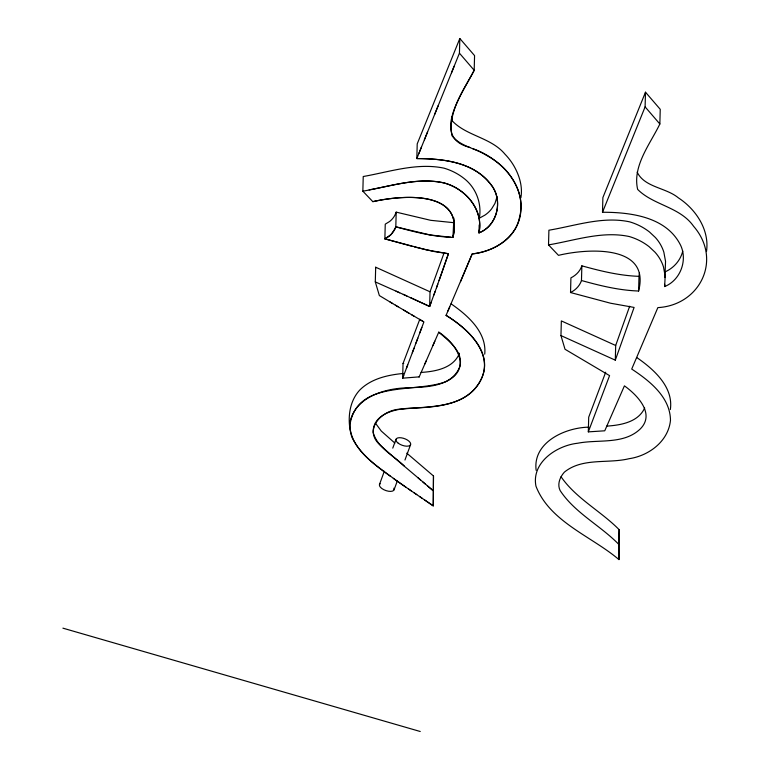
<?xml version="1.0" encoding="UTF-8"?>
<svg xmlns="http://www.w3.org/2000/svg" width="770" height="770" viewBox="0 0 770 770"><rect width="100%" height="100%" fill="white"/><g stroke="black" fill="none" stroke-linecap="round" stroke-linejoin="round"><path stroke-width="1.16" d="M390.534 476.37C375.683 465.542 359.84 454.079 351.813 436.985C347.068 421.431 348.329 401.998 360.042 389.764C371.486 378.542 387.859 374.952 403.288 373.46M453.905 218.122L452.943 237.314C464.772 189.632 401.507 195.118 372.824 201.653L362.853 191.191L363.238 176.513C389.755 171.845 417.003 162.47 444.059 168.168A56.277 49.598 1.5 0 1 463.848 178.313C475.937 187.534 481.943 203.222 479.364 218.18L484.859 215.157A31.397 27.672 1.5 0 0 491.597 208.901L494.937 203.472L496.987 196.937M392.671 303.553L379.36 295.565L375.298 281.897L375.683 267.219L430.026 291.792L429.641 306.47L403.278 294.381M439.083 280.598L448.429 253.734L426.455 249.894L384.865 238.844L385.25 224.166L389.63 221.49A22.638 19.953 1.5 0 0 394.885 215.215L396.194 212.135L430.68 220.316L453.328 222.636M412.094 246.323L384.865 238.844L391.064 234.542L395.212 228.421L395.809 226.813L396.194 212.135M419.198 376.867L402.662 378.176L403.037 363.498L419.804 319.232M406.762 453.145L433.481 475.976L433.269 505.9C420.747 497.247 408.052 488.834 395.636 480.018C376.607 465.542 349.907 450.036 349.686 423.231C354.912 396.694 385.164 388.157 408.678 387.743C426.994 387.146 452.798 386.646 460.056 365.894C463.107 351.226 448.486 340.629 438.756 332.159L432.923 345.538M451.528 72.727L459.44 53.178L459.825 38.5L474.57 55.613L474.185 70.291C463.617 91.601 429.544 137.445 469.864 147.407M459.825 38.5L417.215 143.884L416.83 158.562C443.25 158.707 474.002 161.912 491.077 184.762C503.493 200.017 497.564 225.764 478.978 232.858L479.19 224.956M639.427 272.955L638.994 276.334C619.532 275.689 600.542 271.011 581.86 265.833L581.475 280.511C600.157 285.699 619.147 290.367 638.609 291.012C650.91 243.667 585.951 248.672 558.491 255.351L548.519 244.889L548.904 230.211C575.402 225.783 602.698 216.024 629.725 221.866A56.277 49.598 1.5 0 1 649.514 232.011L655.434 237.564A46.248 40.762 1.5 0 1 663.856 252.214L665.55 261.396L664.885 277.518M560.964 335.595L561.349 320.917L615.682 345.489L615.307 360.168L560.964 335.595L565.016 349.262L609.571 375.625L588.318 431.874L604.758 430.796L624.422 385.857C637.137 394.952 655.626 413.808 640.188 429.034C623.536 444.839 598.357 439.15 577.741 443.231C556.816 445.464 531.271 462.404 535.949 486.139C549.684 521.887 592.014 536.526 618.936 559.597L619.147 529.673C600.889 511.126 575.95 498.411 561.041 476.736M615.307 360.168L634.095 307.432L610.581 303.226L570.532 292.542L570.916 277.864C575.893 275.391 580.118 271.194 581.86 265.833M588.318 431.874L588.703 417.196L605.701 372.189M664.702 284.294L664.645 286.556C680.237 280.319 687.735 260.635 680.709 245.476C666.704 216.899 630.976 212.202 602.496 212.26L602.881 197.582L645.491 92.198L660.237 109.311L659.851 123.989C650.226 143.971 632.237 165.916 637.647 189.401C653.335 205.282 679.987 206.812 693.577 226.255C722.568 259.548 700.074 305.247 657.85 307.615L631.718 369.061C649.466 380.755 670.256 397.06 670.478 420.314C668.408 441.277 648.86 455.83 629.051 458.708C607.876 463.877 582.447 457.447 564.4 472.125C559.982 477.005 557.008 484.186 560.117 490.519C574.757 512.849 600.379 525.487 618.762 544.351L618.936 559.597M618.762 544.351L619.147 529.673M638.609 291.012L638.994 276.334M602.496 212.26L645.106 106.876L645.491 92.198M427.61 131.843L416.83 158.562C443.289 158.668 473.877 162.037 491.077 184.762C503.262 200.084 497.613 225.735 478.978 232.858C483.955 209.488 465.311 188.4 443.674 182.856C418.803 177.292 393.557 185.512 369.138 189.863M706.485 251.549C709.709 229.941 695.897 209.238 678.341 197.832C665.992 187.514 644.471 187.495 637.165 172.114M478.978 232.858C483.666 209.7 465.388 188.381 443.674 182.856C416.618 177.148 389.37 186.523 362.853 191.191M664.645 286.556L665.165 276.074L663.471 266.892A46.248 40.762 1.5 0 0 655.049 252.242L649.129 246.689A56.277 49.598 1.5 0 0 629.34 236.554C602.313 230.702 575.017 240.461 548.519 244.889M452.943 237.314C464.416 189.68 401.825 195.147 372.824 201.653M520.876 197.813C522.84 186.706 519.375 175.387 513.84 165.8A68.684 60.532 1.5 0 0 504.966 154.164C491.144 137.532 466.784 136.078 452.365 121.025L451.509 116.694M670.343 409.544C673.692 386.915 653.595 369.119 636.751 357.53M349.542 427.851C354.681 379.177 413.115 393.614 445.58 381.805C472.78 369.061 456.899 343.969 438.756 332.159M484.734 354.161C486.938 332.091 467.583 315.267 451.085 303.832M682.759 251.058C680.555 260.337 673.75 268.104 665.03 271.877M444.126 252.772L430.026 291.792M615.682 345.489L629.677 306.219M436.503 287.739L448.429 253.734L434.011 251.511L414.453 246.939M433.808 295.122L437.803 284.13M435.166 291.406L429.641 306.47L410.42 297.605M379.466 484.522L384.307 471.288M392.767 448.13L395.992 439.304M394.076 489.797L397.31 480.971M404.962 460.017L410.612 444.579M429.641 306.47L431.036 302.658M419.804 332.871L423.904 321.927L423.269 321.552M415.906 343.256L421.835 327.452M406.454 368.214L414.058 348.146M412.306 352.785L417.821 338.155M403.114 376.973L407.715 364.893M402.662 378.176L403.673 375.529M434.607 114.538L454.156 66.23M424.386 139.813L438.217 105.606M418.918 153.374L421.469 147.051M451.384 237.295C432.451 236.65 413.99 231.799 395.809 226.813C394.019 232.107 389.967 236.573 384.865 238.844M447.899 311.09L472.183 253.917C495.938 251.684 520.395 234.927 520.934 209.094C521.944 194.935 515.467 181.123 506.294 170.68C500.452 164.145 493.243 158.976 485.572 154.818C474.676 147.975 460.104 146.262 451.98 135.703C447.457 112.218 463.646 90.186 474.185 70.291L459.44 53.178M460.527 281.695L472.183 253.917C492.502 251.52 514.504 239.894 519.24 218.468C528.22 186.927 500.769 158.264 472.799 148.687M581.475 280.511C579.733 285.872 575.508 290.069 570.532 292.542M404.24 465.985C393.412 455.417 377.339 447.803 373.094 432.268C373.2 413.509 395.588 408.783 410.497 408.196C435.964 407.243 469.344 405.395 481.462 378.58C493.926 351.823 466.437 328.001 446.051 315.363L449.757 306.806M424.867 363.95L434.809 341.226M419.092 377.098L426.262 360.764M459.488 353.266C453.434 368.262 435.406 371.544 421.055 372.43M644.673 407.985C638.195 422.258 620.726 425.175 606.721 426.128M588.954 427.158C565.315 427.485 532.513 442.288 536.141 470.316M403.037 363.498L403.75 363.45M451.162 237.295L430.295 234.994L395.809 226.813M62.909 628.156L420.237 731.5M375.298 281.897L399.659 292.764M396.03 291.147L406.878 295.998M419.775 319.531L422.923 321.34M422.499 321.1L395.366 305.161M422.836 321.292L423.356 321.6M411.623 314.786L414.347 316.374M403.48 309.983L408.909 313.188M389.995 301.946L398.061 306.768M446.051 315.363C468.006 328.463 496.082 355.163 479.46 382.43C463.213 409.014 428.909 406.069 401.873 409.149C382.825 408.591 361.631 429.727 380.871 445.714C397.83 461.182 415.733 475.629 433.096 490.654L427.35 485.803M419.429 496.438L422.008 498.19M414.077 492.8L416.772 494.629M408.639 489.075L411.363 490.942M424.511 499.894L433.269 505.9L433.481 475.976M405.925 487.208L393.297 478.343M394.866 443.087L381.256 431.036L375.375 423.038M422.884 482.001L425.165 483.945M418.149 477.939L420.536 479.989M645.106 106.876L659.851 123.989M375.683 267.219L375.856 267.806M393.894 488.18A7.767 3.523 20.1 0 1 386.155 490.663A7.767 3.523 20.1 0 1 380.091 483.685M398.254 443.222A7.767 3.523 20.1 0 0 410.506 444.81A7.767 3.523 20.1 0 0 401.141 437.793A7.767 3.523 20.1 0 0 398.254 443.222"/></g></svg>
